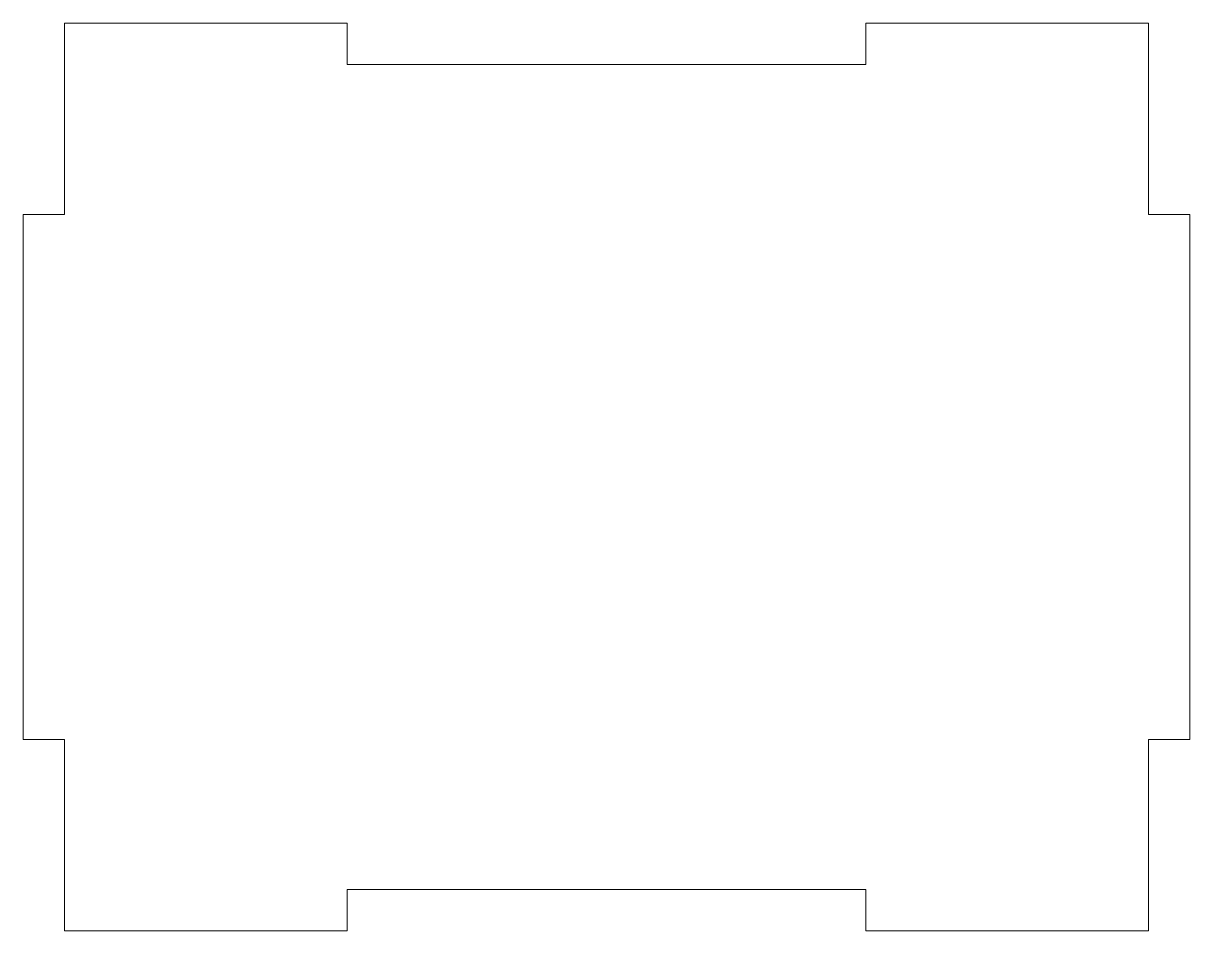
# Model space of a CAD drawing. Header units: millimetres. Extents: x -45 to 45, y -35 to 35.
import ezdxf

# ---------------------------------------------------------------- set-up
doc = ezdxf.new("R2010")
doc.units = ezdxf.units.MM

msp = doc.modelspace()

# ---------------------------------------------------------------- linework, layer by layer
at = {"color": 7, "linetype": 'Continuous', "lineweight": 15}
for p, q in [((-41.825, 20.25), (-41.825, 35)), ((-41.825, 35), (-20, 35)), ((-20, 35), (-20, 31.825)), ((20, 35), (20, 31.825)), ((20, 35), (41.825, 35)), ((41.825, 20.25), (41.825, 35)), ((-20, 31.825), (20, 31.825)), ((-45, -20.25), (-45, 20.25)), ((-45, 20.25), (-41.825, 20.25)), ((45, 20.25), (41.825, 20.25)), ((45, -20.25), (45, 20.25)), ((-45, -20.25), (-41.825, -20.25)), ((-41.825, -35), (-41.825, -20.25)), ((45, -20.25), (41.825, -20.25)), ((41.825, -35), (41.825, -20.25)), ((-20, -31.825), (20, -31.825)), ((-20, -35), (-20, -31.825)), ((20, -35), (20, -31.825)), ((-41.825, -35), (-20, -35)), ((20, -35), (41.825, -35))]:
    msp.add_line(p, q, dxfattribs=at)

doc.saveas('drawing.dxf')
